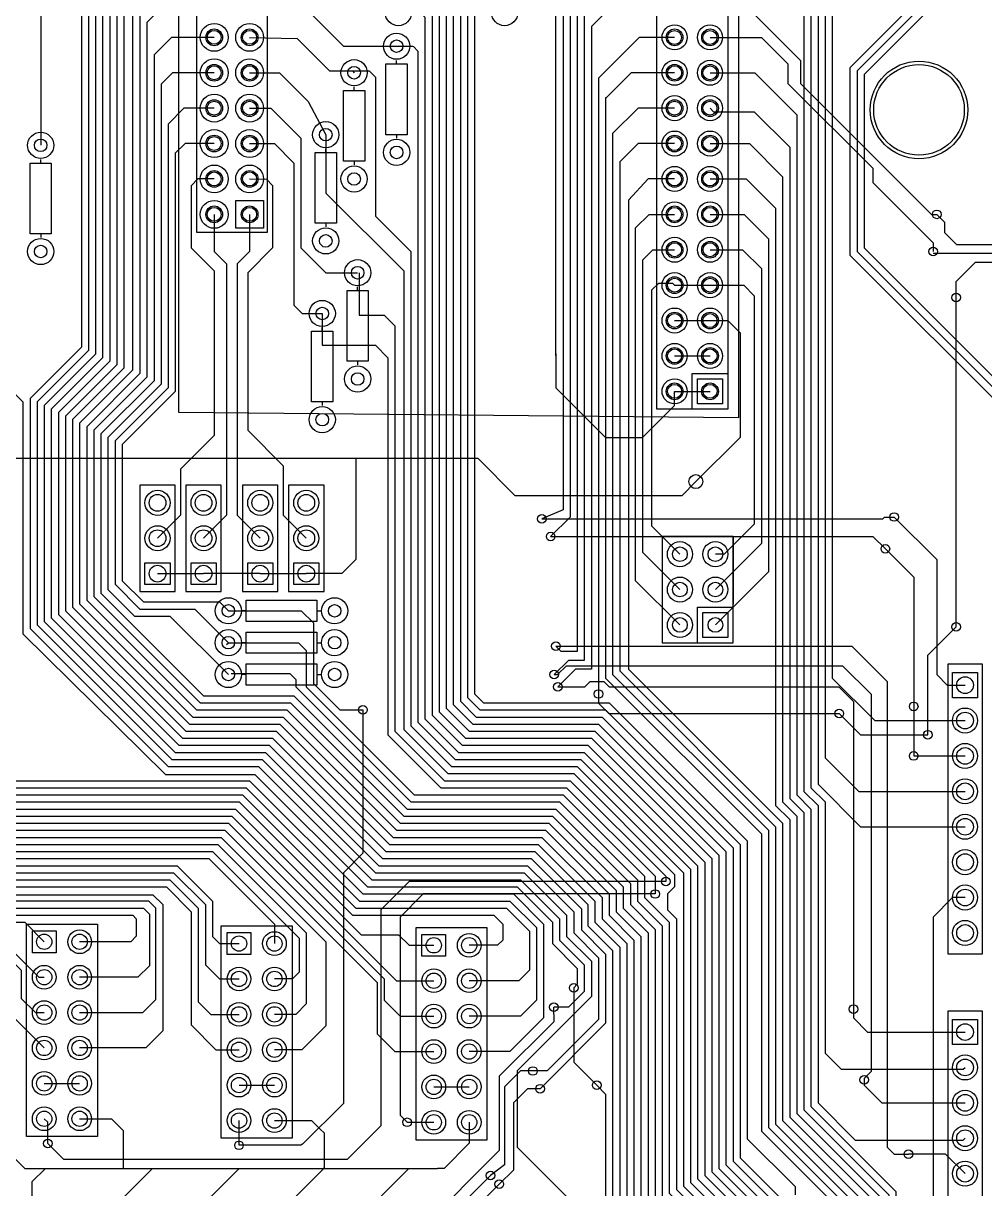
# Model space of a CAD drawing. Header units: millimetres. Extents: x 7 to 471, y -359 to -66.
# Drawn here: x 53.5 to 122.4, y -214.9 to -131.3 of the extents above; entities that cross this region are included whole.
import ezdxf

# ---------------------------------------------------------------- set-up
doc = ezdxf.new("R2010")
doc.units = ezdxf.units.MM

msp = doc.modelspace()

# ---------------------------------------------------------------- linework, layer by layer
for points in [[(91.694, -155.194), (91.694, -112.268), (87.249, -107.823), (83.439, -107.823), (70.231, -94.615), (70.231, -94.361)], [(69.723, -106.934), (69.723, -106.553), (68.199, -105.029), (58.547, -105.029), (57.658, -105.918), (57.658, -154.559), (53.975, -158.242), (53.975, -174.752), (63.881, -184.658), (70.358, -184.658), (78.486, -192.786), (89.154, -192.786), (91.948, -195.58), (91.948, -197.104), (93.726, -198.882), (93.726, -200.787), (92.583, -201.93), (91.534, -201.93)], [(64.643, -159.258), (64.643, -104.648)], [(64.643, -104.648), (104.775, -104.648), (104.775, -159.639)], [(155.829, -106.553), (125.73, -106.553), (124.587, -107.696), (124.587, -122.705), (112.776, -134.516), (112.776, -147.955), (124.587, -159.766), (124.587, -208.153), (127.127, -210.693), (131.953, -210.693), (132.08, -210.82)], [(59.182, -107.442), (58.166, -108.458), (58.166, -154.813), (54.483, -158.496), (54.483, -174.498), (64.135, -184.15), (70.612, -184.15), (78.74, -192.278), (89.408, -192.278), (92.456, -195.326), (92.456, -196.85), (94.234, -198.628), (94.234, -201.168), (88.9, -206.502), (88.9, -211.963), (101.346, -224.409), (101.346, -234.188), (106.934, -239.776), (106.934, -248.92), (95.123, -260.731), (95.123, -295.267)], [(153.416, -107.188), (125.984, -107.188), (125.095, -108.077), (125.095, -122.916), (113.284, -134.727), (113.284, -147.693), (125.095, -159.504), (125.095, -207.899), (127.381, -210.185), (134.493, -210.185), (134.747, -210.439)], [(151.765, -107.95), (151.514, -107.699), (126.238, -107.696), (125.603, -108.331), (125.603, -123.19), (113.792, -135.001), (113.792, -147.447), (125.603, -159.258), (125.603, -207.645), (127.635, -209.677), (135.509, -209.677), (136.398, -210.566), (136.398, -212.852)], [(59.69, -109.855), (58.674, -110.871), (58.674, -155.067), (54.991, -158.75), (54.991, -174.244), (64.389, -183.642), (70.866, -183.642), (78.994, -191.77), (89.662, -191.77), (91.186, -193.294)], [(60.155, -112.692), (59.182, -113.665), (59.182, -155.321), (55.499, -159.004), (55.499, -173.99), (64.643, -183.134), (71.12, -183.134), (79.248, -191.262), (89.916, -191.262), (93.515, -194.861), (93.515, -196.385), (95.25, -198.12), (95.25, -203.073), (90.551, -207.772)], [(80.391, -113.665), (84.694, -113.67), (85.852, -114.828), (85.852, -179.451), (86.487, -180.086), (95.504, -180.086), (105.41, -189.992), (105.41, -211.358), (108.839, -214.787), (108.839, -215.392)], [(60.833, -114.935), (59.69, -116.078), (59.69, -155.575), (56.007, -159.258), (56.007, -173.736), (64.897, -182.626), (71.374, -182.626), (79.502, -190.754), (90.17, -190.754), (93.98, -194.564), (93.98, -196.088), (95.758, -197.866), (95.758, -217.297), (102.362, -223.901), (102.362, -233.553), (105.156, -236.347)], [(80.264, -116.205), (84.221, -116.205), (85.344, -117.328), (85.344, -179.705), (86.233, -180.594), (95.25, -180.594), (104.902, -190.246), (104.902, -212.725), (111.506, -219.329), (111.506, -228.854), (116.586, -233.934), (116.586, -243.967), (116.35, -244.203)], [(60.97, -117.592), (60.198, -118.364), (60.198, -155.829), (56.515, -159.512), (56.515, -173.482), (65.151, -182.118), (71.628, -182.118), (79.756, -190.246), (90.424, -190.246), (94.488, -194.31), (94.488, -195.834), (96.266, -197.612), (96.266, -217.043), (102.87, -223.647), (102.87, -233.172), (106.807, -237.109), (106.807, -237.363)], [(102.743, -117.094), (106.556, -117.094), (111.506, -122.044), (111.506, -178.308), (114.554, -181.356), (121.031, -181.356)], [(80.391, -118.491), (83.693, -118.491), (84.836, -119.634), (84.836, -179.959), (85.979, -181.102), (94.996, -181.102), (104.394, -190.5), (104.394, -212.979), (110.998, -219.583), (110.998, -229.108), (116.078, -234.188), (116.078, -242.951), (115.824, -243.205)], [(12.319, -119.888), (37.719, -119.888), (46.863, -129.032), (46.863, -183.134), (49.403, -185.674), (69.723, -185.674), (77.851, -193.802), (88.646, -193.802), (90.805, -195.961), (90.805, -202.692), (88.392, -205.105), (85.471, -205.105)], [(13.081, -125.349), (13.081, -121.854), (14.539, -120.396), (37.465, -120.396), (46.355, -129.286), (46.355, -183.388), (49.149, -186.182), (69.469, -186.182), (77.597, -194.31), (88.392, -194.31), (90.297, -196.215), (90.297, -201.422), (89.154, -202.565), (85.471, -202.565)], [(61.679, -120.058), (60.706, -121.031), (60.706, -156.083), (57.023, -159.766), (57.023, -173.228), (65.405, -181.61), (71.882, -181.61), (80.01, -189.738), (90.678, -189.738), (94.996, -194.056), (94.996, -195.58), (96.774, -197.358), (96.774, -216.789), (103.378, -223.393), (103.378, -232.918), (107.95, -237.49), (107.95, -245.364), (111.379, -248.793), (112.395, -248.793)], [(100.203, -119.634), (95.148, -119.634), (92.202, -122.58), (92.202, -166.243), (90.678, -166.878)], [(102.743, -119.634), (106.302, -119.634), (110.998, -124.33), (110.998, -184.023), (113.411, -186.436), (121.031, -186.436)], [(16.256, -125.349), (16.256, -122.159), (17.511, -120.904), (37.211, -120.904), (45.847, -129.54), (45.847, -183.642), (48.895, -186.69), (69.215, -186.69), (77.343, -194.818), (88.138, -194.818), (89.789, -196.469), (89.789, -199.263), (89.027, -200.025), (85.471, -200.025)], [(80.391, -120.904), (83.208, -120.904), (84.331, -122.027), (84.331, -180.216), (85.725, -181.61), (94.742, -181.61), (103.886, -190.754), (103.886, -213.233), (110.49, -219.837), (110.49, -229.362), (115.57, -234.442), (115.57, -242.316), (115.189, -242.697), (115.189, -243.967), (116.586, -245.364), (116.586, -254.762), (115.824, -255.524), (115.697, -255.524)], [(19.431, -125.349), (19.431, -122.311), (20.33, -121.412), (36.957, -121.412), (45.339, -129.794), (45.339, -183.896), (48.641, -187.198), (68.961, -187.198), (77.089, -195.326), (87.236, -195.326), (87.884, -195.974), (87.884, -197.104), (87.503, -197.485), (85.471, -197.485)], [(22.606, -125.349), (22.606, -122.819), (23.505, -121.92), (36.703, -121.92), (44.831, -130.048), (44.831, -184.15), (48.387, -187.706), (68.707, -187.706), (77.724, -196.723), (80.391, -196.723), (81.153, -197.485), (82.931, -197.485)], [(25.781, -125.349), (25.781, -123.124), (26.477, -122.428), (36.449, -122.428), (44.323, -130.302), (44.323, -184.404), (48.133, -188.214), (68.453, -188.214), (80.264, -200.025), (82.931, -200.025)], [(100.203, -122.174), (95.306, -122.174), (92.71, -124.778), (92.71, -166.751), (91.313, -168.148)], [(102.743, -122.174), (106.284, -122.174), (110.49, -126.38), (110.49, -185.928), (113.538, -188.976), (121.031, -188.976)], [(28.448, -125.349), (28.448, -123.594), (29.106, -122.936), (36.195, -122.936), (43.815, -130.556), (43.815, -184.658), (47.879, -188.722), (68.199, -188.722), (79.375, -199.898), (79.375, -201.422), (80.518, -202.565), (82.931, -202.565)], [(31.115, -125.349), (31.115, -123.861), (31.532, -123.444), (35.941, -123.444), (43.307, -130.81), (43.307, -184.912), (47.625, -189.23), (67.945, -189.23), (78.867, -200.152), (78.867, -203.835), (80.137, -205.105), (82.931, -205.105)], [(61.331, -123.403), (61.331, -156.22), (57.531, -160.02), (57.531, -172.974), (65.659, -181.102), (72.136, -181.102), (80.264, -189.23), (90.932, -189.23), (95.504, -193.802), (95.504, -195.326), (97.282, -197.104), (97.282, -216.535), (103.886, -223.139), (103.886, -232.664), (108.458, -237.236), (108.458, -245.11), (110.998, -247.65), (112.776, -247.65), (113.411, -248.285), (113.411, -249.428), (113.157, -249.682)], [(80.391, -123.317), (82.784, -123.317), (83.82, -124.353), (83.82, -180.467), (85.471, -182.118), (94.488, -182.118), (103.378, -191.008), (103.378, -213.487), (109.982, -220.091), (109.982, -229.616), (115.062, -234.696), (115.062, -242.062), (114.681, -242.443), (114.681, -244.221), (116.078, -245.618), (116.078, -254.127), (115.697, -254.508)], [(100.203, -124.714), (95.085, -124.714), (93.218, -126.581), (93.218, -176.403), (92.075, -176.403), (91.694, -176.022)], [(102.743, -124.714), (106.253, -124.734), (109.982, -128.463), (109.982, -186.182), (110.998, -187.198), (110.998, -205.232), (112.141, -206.375), (120.904, -206.375), (121.031, -206.248)], [(80.516, -125.717), (82.217, -125.717), (83.312, -126.812), (83.312, -180.721), (85.217, -182.626), (94.234, -182.626), (102.87, -191.262), (102.87, -213.741), (109.474, -220.345), (109.474, -229.87), (114.554, -234.95), (114.554, -241.808), (114.173, -242.189), (114.173, -244.475), (115.55, -245.852), (115.55, -253.258), (115.189, -253.619)], [(62.834, -127.731), (61.849, -128.717), (61.849, -156.464), (58.039, -160.274), (58.039, -172.72), (65.913, -180.594), (72.39, -180.594), (80.518, -188.722), (91.186, -188.722), (96.012, -193.548), (96.012, -195.072), (97.79, -196.85), (97.79, -216.281), (104.394, -222.885), (104.394, -232.41), (109.22, -237.236), (109.22, -237.998), (109.093, -238.125)], [(100.203, -127.254), (95.402, -127.254), (93.726, -128.93), (93.726, -177.038), (92.583, -177.038), (91.567, -178.054)], [(102.743, -127.254), (106.182, -127.254), (109.474, -130.546), (109.474, -186.436), (110.49, -187.452), (110.49, -208.788), (113.157, -211.455), (120.904, -211.455), (121.031, -211.328)], [(54.737, -128.397), (54.737, -140.081)], [(80.391, -128.143), (81.963, -128.148), (82.804, -128.989), (82.804, -180.975), (84.963, -183.134), (93.98, -183.134), (102.362, -191.516), (102.362, -213.995), (108.966, -220.599), (108.966, -230.124), (114.046, -235.204), (114.046, -241.3), (113.538, -241.808), (113.538, -242.189)], [(67.183, -129.794), (63.82, -129.794), (62.357, -131.257), (62.357, -156.718), (58.547, -160.528), (58.547, -172.466), (66.167, -180.086), (72.644, -180.086), (80.772, -188.214), (91.44, -188.214), (96.52, -193.294), (96.52, -194.818), (98.298, -196.596), (98.298, -216.027), (104.902, -222.631), (104.902, -232.156), (109.728, -236.982), (109.728, -245.364), (110.236, -245.872)], [(69.723, -129.794), (73.279, -129.794), (76.454, -132.969), (80.264, -132.969)], [(100.203, -129.794), (96.004, -129.794), (94.234, -131.564), (94.234, -177.673), (93.091, -177.673), (91.821, -178.943)], [(102.743, -129.794), (105.029, -129.794), (109.22, -133.985), (109.22, -135.636), (118.618, -145.034), (118.999, -145.034)], [(80.266, -130.556), (81.958, -130.556), (82.296, -130.894), (82.296, -181.229), (84.709, -183.642), (93.726, -183.642), (101.854, -191.77), (101.854, -214.249), (108.458, -220.853), (108.458, -230.378), (113.538, -235.458), (113.538, -241.046), (112.903, -241.681), (112.903, -242.443), (113.665, -243.205), (113.665, -244.729), (115.062, -246.126), (115.062, -252.044), (114.808, -252.476), (114.808, -252.476)], [(67.183, -132.334), (64.115, -132.334), (62.865, -133.584), (62.865, -156.972), (59.055, -160.782), (59.055, -172.212), (66.421, -179.578), (72.898, -179.578), (81.026, -187.706), (91.694, -187.706), (97.028, -193.04), (97.028, -194.564), (98.806, -196.342), (98.806, -215.773), (105.41, -222.377), (105.41, -231.902), (110.236, -236.728), (110.236, -244.729), (112.649, -247.142), (113.157, -247.142), (113.919, -247.904), (113.919, -250.19), (113.665, -250.444)], [(69.723, -132.334), (73.129, -132.425), (75.448, -134.747), (77.089, -134.747), (77.216, -134.874)], [(100.203, -132.334), (97.663, -132.334), (94.742, -135.255), (94.742, -179.451)], [(102.743, -132.334), (106.426, -132.334), (108.331, -134.239), (108.331, -135.636), (114.427, -141.732)], [(52.324, -133.096), (52.324, -135.89), (50.419, -137.795), (50.419, -155.448), (53.467, -158.496), (53.467, -175.133), (63.68, -185.219), (70.104, -185.219), (78.179, -193.294), (88.9, -193.294), (91.44, -195.834), (91.44, -197.358), (93.218, -199.136), (93.218, -200.279), (92.964, -200.533)], [(80.264, -132.969), (81.407, -132.969), (81.473, -133.002), (81.788, -133.314), (81.788, -181.483), (84.455, -184.15), (93.472, -184.15), (101.346, -192.024), (101.346, -214.503), (107.95, -221.107), (107.95, -230.632), (113.083, -235.765), (113.083, -240.792), (112.395, -241.48), (112.395, -244.348), (114.554, -246.507), (114.554, -251.079), (114.173, -251.46)], [(79.502, -134.239), (80.264, -134.239)], [(79.502, -139.319), (79.502, -134.239)], [(80.264, -134.239), (80.264, -133.985)], [(80.264, -134.239), (81.026, -134.239)], [(81.026, -134.239), (81.026, -139.319)], [(67.183, -134.874), (64.201, -134.874), (63.373, -135.702), (63.373, -157.226), (59.563, -161.036), (59.563, -171.958), (61.468, -173.863), (64.008, -173.863), (68.199, -178.054)], [(69.723, -134.874), (71.854, -134.874), (73.914, -136.934), (75.184, -139.319), (75.184, -139.319)], [(76.99, -134.747), (78.308, -134.747), (78.74, -135.179), (78.74, -145.161), (81.28, -147.701), (81.28, -181.737), (84.201, -184.658), (93.218, -184.658), (100.838, -192.278), (100.838, -214.757), (107.442, -221.361), (107.442, -230.886), (112.522, -235.966), (112.522, -240.411), (111.76, -241.173)], [(100.203, -134.874), (97.079, -134.874), (95.291, -136.665), (95.25, -136.665), (95.25, -178.308), (106.426, -189.484), (106.426, -210.82), (112.522, -216.916), (112.522, -228.346), (117.602, -233.426), (117.602, -273.177), (116.84, -274.066)], [(102.743, -134.874), (105.951, -134.874), (108.966, -137.889), (108.966, -186.69), (109.982, -187.706), (109.982, -209.042), (116.078, -215.138), (116.078, -226.568), (121.158, -231.648), (121.158, -278.511), (120.142, -279.527)], [(76.454, -136.144), (77.216, -136.144)], [(76.454, -141.224), (76.454, -136.144)], [(77.216, -136.144), (77.216, -135.89)], [(77.216, -136.144), (77.978, -136.144)], [(77.978, -136.144), (77.978, -141.224)], [(67.183, -137.414), (65.004, -137.414), (63.881, -138.562), (63.881, -157.48), (60.071, -161.29), (60.071, -171.577), (61.849, -173.355), (65.786, -173.355), (68.199, -175.768)], [(69.723, -137.414), (71.247, -137.414), (73.406, -139.573), (73.406, -147.447), (75.184, -149.225), (77.47, -149.225)], [(100.203, -137.414), (97.587, -137.414), (95.758, -139.235), (95.758, -178.054), (106.934, -189.23), (106.934, -210.566), (113.03, -216.662), (113.03, -228.092), (118.11, -233.172), (118.11, -274.066), (116.967, -275.209)], [(102.743, -137.414), (102.997, -137.668), (105.918, -137.668), (108.458, -140.208), (108.458, -186.944), (109.474, -187.96), (109.474, -209.296), (115.57, -215.392), (115.57, -226.758), (120.65, -231.902), (120.65, -277.876), (119.507, -279.019), (119.507, -280.162), (121.158, -281.813), (121.158, -310.896), (119.126, -312.928)], [(75.184, -139.319), (75.184, -143.51), (80.772, -149.098), (80.772, -181.991), (83.947, -185.166), (92.964, -185.166), (100.203, -192.405), (100.203, -193.294), (99.695, -193.802), (99.695, -194.945), (100.33, -195.58), (100.33, -215.011), (106.934, -221.615), (106.934, -231.14), (112.014, -236.22), (112.014, -239.903), (111.125, -240.792), (111.125, -241.554), (111.887, -242.316), (111.887, -244.856), (111.633, -245.11)], [(80.264, -139.319), (79.502, -139.319)], [(80.264, -139.319), (80.264, -139.573)], [(81.026, -139.319), (80.264, -139.319)], [(67.183, -139.954), (65.09, -139.954), (64.389, -140.655), (64.389, -157.734), (60.579, -161.544), (60.579, -171.323), (62.103, -172.847), (67.564, -172.847), (68.199, -173.482)], [(69.723, -139.954), (71.501, -139.954), (72.898, -141.351), (72.898, -151.547), (73.497, -152.146), (74.93, -152.146)], [(75.184, -140.589), (75.184, -140.335)], [(100.203, -139.954), (97.587, -139.954), (96.266, -141.275), (96.266, -177.8), (107.442, -188.976), (107.442, -210.312), (113.538, -216.408), (113.538, -227.838), (118.618, -232.918), (118.618, -275.209), (117.602, -276.225)], [(102.743, -139.954), (105.57, -139.954), (107.95, -142.334), (107.95, -187.198), (108.966, -188.214), (108.966, -209.55), (115.062, -215.646), (115.062, -227.076), (120.142, -232.156), (120.142, -277.271), (119.791, -277.622), (119.761, -277.622), (119.507, -277.876)], [(54.737, -141.351), (54.737, -141.097)], [(74.422, -140.589), (75.184, -140.589)], [(74.422, -145.669), (74.422, -140.589)], [(75.184, -140.589), (75.946, -140.589)], [(75.946, -140.589), (75.946, -145.669)], [(77.216, -141.224), (76.454, -141.224)], [(77.216, -141.224), (77.216, -141.478)], [(77.978, -141.224), (77.216, -141.224)], [(53.975, -141.351), (54.737, -141.351)], [(53.975, -146.431), (53.975, -141.351)], [(54.737, -141.351), (55.499, -141.351)], [(55.499, -141.351), (55.499, -146.431)], [(114.427, -141.732), (114.427, -142.748), (118.745, -147.066), (118.745, -147.701)], [(67.183, -142.494), (66.02, -142.494), (65.532, -142.982), (65.532, -147.447), (67.183, -149.098), (67.183, -160.909), (64.77, -163.322), (64.77, -166.624), (63.119, -168.275)], [(69.723, -142.494), (70.924, -142.517), (71.374, -142.966), (71.374, -147.447), (69.596, -149.225), (69.596, -160.528), (72.136, -163.068), (72.136, -166.624), (73.787, -168.275)], [(100.203, -142.494), (98.298, -142.494), (96.901, -144.018), (96.901, -177.673), (107.95, -188.722), (107.95, -210.058), (114.046, -216.154), (114.046, -227.584), (119.126, -232.664), (119.126, -275.971), (114.046, -281.051), (114.046, -291.211), (118.938, -296.103), (118.938, -300.797), (115.824, -303.911)], [(102.743, -142.494), (105.346, -142.494), (107.442, -144.59), (107.442, -187.452), (108.458, -188.468), (108.458, -209.804), (114.554, -215.9), (114.554, -227.33), (119.634, -232.41), (119.634, -276.352), (114.681, -281.305), (114.681, -290.957), (119.634, -295.91), (119.634, -307.721), (118.11, -309.245)], [(67.183, -145.034), (67.183, -147.701), (68.072, -148.59), (68.072, -166.624), (66.421, -168.275)], [(69.723, -145.034), (69.723, -147.701), (68.834, -148.59), (68.834, -166.624), (70.485, -168.275)], [(100.584, -174.498), (97.409, -171.323), (97.409, -146.007), (98.382, -145.034), (100.203, -145.034)], [(102.743, -145.034), (105.189, -145.034), (106.934, -146.779), (106.934, -170.688), (103.124, -174.498)], [(118.999, -145.034), (119.57, -145.606), (119.57, -146.334), (120.429, -147.193), (146.558, -147.193), (150.114, -150.749), (150.114, -156.845), (148.717, -158.242), (147.574, -158.242)], [(12.954, -145.923), (40.767, -145.923), (42.799, -147.955), (42.799, -185.166), (47.371, -189.738), (67.691, -189.738), (75.184, -197.231), (75.184, -203.261), (73.467, -204.978), (71.501, -204.978)], [(75.184, -145.669), (74.422, -145.669)], [(75.184, -145.669), (75.184, -145.923)], [(75.946, -145.669), (75.184, -145.669)], [(13.081, -151.384), (13.081, -147.569), (13.111, -147.569), (14.249, -146.431), (40.386, -146.431), (42.291, -148.336), (42.291, -185.42), (47.117, -190.246), (67.437, -190.246), (73.787, -196.596), (73.787, -201.686), (73.038, -202.438), (71.501, -202.438)], [(16.256, -151.384), (16.383, -148.082), (16.637, -147.828), (17.635, -146.975), (40.041, -146.975), (41.783, -148.717), (41.783, -185.674), (46.863, -190.754), (67.056, -190.754), (73.279, -196.977), (73.279, -199.418), (72.799, -199.898), (71.501, -199.898)], [(54.737, -146.431), (53.975, -146.431)], [(54.737, -146.431), (54.737, -146.685)], [(55.499, -146.431), (54.737, -146.431)], [(19.431, -151.384), (19.451, -148.821), (20.701, -147.574), (39.624, -147.574), (41.275, -149.225), (41.275, -185.928), (46.609, -191.262), (66.802, -191.262), (71.501, -195.961), (71.501, -197.358)], [(100.584, -171.958), (97.917, -169.291), (97.917, -148.293), (98.636, -147.574), (100.203, -147.574)], [(102.743, -147.574), (105.072, -147.574), (106.426, -148.928), (106.426, -168.656), (103.124, -171.958)], [(118.745, -147.828), (145.669, -147.828), (148.971, -151.13), (148.971, -156.718), (148.336, -157.353), (145.415, -157.353), (144.399, -156.337), (144.399, -155.194)], [(22.606, -151.384), (22.606, -148.953), (23.477, -148.082), (39.116, -148.082), (40.767, -149.733), (40.767, -186.182), (46.355, -191.77), (64.516, -191.77), (67.056, -194.31), (67.056, -196.858), (67.556, -197.358), (68.961, -197.358)], [(25.527, -151.384), (25.547, -149.245), (26.205, -148.59), (38.735, -148.59), (40.259, -150.114), (40.259, -186.436), (46.101, -192.278), (64.262, -192.278), (66.548, -194.564), (66.548, -198.882), (67.564, -199.898), (68.961, -199.898)], [(120.396, -151.003), (120.396, -149.86), (121.793, -148.463), (142.24, -148.463), (144.399, -150.622), (144.399, -152.654)], [(28.321, -151.384), (28.326, -149.753), (28.981, -149.098), (38.227, -149.098), (39.751, -150.622), (39.751, -186.69), (45.847, -192.786), (64.008, -192.786), (66.04, -194.818), (66.04, -201.549), (66.929, -202.438), (68.961, -202.438)], [(30.988, -151.384), (30.988, -150.02), (31.402, -149.606), (37.889, -149.609), (39.243, -150.962), (39.243, -186.944), (45.593, -193.294), (63.754, -193.294), (65.532, -195.072), (65.532, -203.2), (67.31, -204.978), (68.961, -204.978)], [(77.584, -149.225), (77.584, -152.273), (79.37, -152.273), (80.137, -153.04), (80.137, -182.118), (83.693, -185.674), (92.71, -185.674), (99.568, -192.532), (99.568, -192.913)], [(76.708, -150.495), (77.47, -150.495)], [(76.708, -155.575), (76.708, -150.495)], [(77.47, -150.495), (77.47, -150.241)], [(77.47, -150.495), (78.232, -150.495)], [(78.232, -150.495), (78.232, -155.575)], [(100.203, -150.114), (100.076, -149.987), (99.047, -149.987), (98.552, -150.482), (98.552, -167.386), (100.584, -169.418)], [(100.203, -150.114), (102.743, -150.114)], [(102.743, -150.114), (105.156, -150.114), (105.918, -150.876), (105.918, -167.259), (103.759, -169.418), (103.124, -169.418)], [(120.396, -174.625), (120.396, -151.003)], [(74.93, -152.146), (74.93, -154.432), (78.74, -154.432), (79.629, -155.321), (79.629, -182.372), (83.439, -186.182), (92.456, -186.182), (98.806, -192.532), (98.806, -193.802)], [(100.203, -152.654), (102.743, -152.654)], [(102.743, -152.654), (104.01, -152.654), (104.902, -153.546), (104.902, -161.036), (101.727, -164.211)], [(74.168, -153.416), (74.93, -153.416)], [(74.168, -158.496), (74.168, -153.416)], [(74.93, -153.416), (74.93, -153.162)], [(74.93, -153.416), (75.692, -153.416)], [(75.692, -153.416), (75.692, -158.496)], [(91.694, -155.019), (91.694, -157.48), (95.25, -161.036), (97.907, -161.036), (100.203, -158.74), (100.203, -157.734)], [(100.203, -155.194), (102.743, -155.194)], [(77.47, -155.575), (76.708, -155.575)], [(77.47, -155.575), (77.47, -155.829)], [(78.232, -155.575), (77.47, -155.575)], [(101.473, -159.004), (101.473, -156.464), (104.013, -156.464)], [(100.203, -157.734), (102.743, -157.734)], [(74.93, -158.496), (74.168, -158.496)], [(74.93, -158.496), (74.93, -158.75)], [(75.692, -158.496), (74.93, -158.496)], [(104.775, -159.639), (64.643, -159.258)], [(101.727, -164.211), (100.711, -165.227), (88.773, -165.227), (86.106, -162.56), (52.578, -162.56), (50.927, -164.211), (50.927, -210.82)], [(77.373, -162.56), (77.343, -162.59), (77.343, -169.799), (76.327, -170.815), (73.787, -170.815)], [(61.849, -170.18), (61.849, -172.085), (64.389, -172.085), (64.389, -164.465), (61.849, -164.465)], [(61.849, -164.465), (61.849, -170.18)], [(65.151, -170.18), (65.151, -172.085), (67.691, -172.085), (67.691, -164.465), (65.151, -164.465)], [(65.151, -164.465), (65.151, -170.18)], [(69.215, -170.18), (69.215, -172.085), (71.755, -172.085), (71.755, -164.465), (69.215, -164.465)], [(69.215, -164.465), (69.215, -170.18)], [(72.517, -170.18), (72.517, -172.085), (75.057, -172.085), (75.057, -164.465), (72.517, -164.465)], [(72.517, -164.465), (72.517, -170.18)], [(90.678, -166.878), (115.125, -166.878), (115.252, -166.751), (115.951, -166.751)], [(115.951, -166.751), (118.999, -169.799), (118.999, -178.054), (119.761, -178.816), (121.031, -178.816)], [(91.313, -168.148), (114.427, -168.148), (115.316, -169.037)], [(104.394, -168.148), (99.314, -168.148), (99.314, -175.768), (104.394, -175.768), (104.394, -168.148), (104.394, -173.016)], [(115.316, -169.037), (117.348, -171.069), (117.348, -180.34)], [(63.119, -170.815), (66.421, -170.815)], [(70.485, -170.815), (66.421, -170.815)], [(70.485, -170.815), (73.787, -170.815)], [(12.954, -172.085), (35.306, -172.085), (38.735, -175.514), (38.735, -187.198), (45.392, -193.855), (62.791, -193.855), (63.5, -194.564), (63.5, -203.632), (62.281, -204.851), (57.531, -204.851)], [(57.531, -202.311), (62.06, -202.311), (62.992, -201.379), (62.992, -194.818), (62.484, -194.31), (45.085, -194.31), (38.227, -187.452), (38.227, -175.768), (35.179, -172.72), (14.206, -172.72), (13.081, -173.845), (13.081, -177.419)], [(69.469, -173.482), (69.469, -172.72)], [(69.469, -172.72), (74.549, -172.72)], [(74.549, -172.72), (74.549, -173.482)], [(16.256, -177.419), (16.276, -174.511), (17.559, -173.228), (34.925, -173.228), (37.719, -176.022), (37.719, -187.706), (44.831, -194.818), (62.103, -194.818), (62.537, -195.252), (62.537, -198.946), (61.712, -199.771), (57.531, -199.771)], [(19.431, -177.419), (19.431, -174.76), (20.455, -173.736), (34.668, -173.736), (37.211, -176.273), (37.211, -187.96), (44.577, -195.326), (61.341, -195.326), (61.595, -195.58), (61.595, -196.832), (61.196, -197.231), (57.531, -197.231)], [(68.199, -173.482), (73.421, -173.482), (74.295, -174.356), (74.295, -178.689), (76.2, -180.594), (77.851, -180.594)], [(69.469, -173.482), (69.215, -173.482)], [(69.469, -174.244), (69.469, -173.482)], [(74.549, -173.482), (74.803, -173.482)], [(74.549, -173.482), (74.549, -174.244)], [(101.852, -175.768), (101.852, -173.228), (104.394, -173.228)], [(22.733, -177.419), (22.733, -174.963), (23.452, -174.244), (34.417, -174.244), (36.703, -176.53), (36.703, -188.214), (44.323, -195.834), (53.594, -195.834), (54.991, -197.231)], [(25.654, -177.419), (25.654, -175.445), (26.347, -174.752), (34.163, -174.752), (36.195, -176.784), (36.195, -188.468), (44.069, -196.342), (51.181, -196.342), (54.61, -199.771), (54.991, -199.771)], [(74.549, -174.244), (69.469, -174.244)], [(118.364, -182.372), (118.364, -176.657), (120.396, -174.625)], [(28.448, -177.419), (28.468, -175.951), (29.159, -175.26), (33.909, -175.26), (35.687, -177.038), (35.687, -188.722), (43.815, -196.85), (50.927, -196.85), (53.34, -199.263), (53.34, -201.295), (54.356, -202.311), (54.991, -202.311)], [(69.469, -175.768), (69.469, -175.006)], [(69.469, -175.006), (74.549, -175.006)], [(74.549, -175.006), (74.549, -175.768)], [(30.861, -177.419), (30.861, -176.098), (31.191, -175.768), (33.739, -175.768), (35.179, -177.208), (35.179, -188.976), (43.561, -197.358), (50.673, -197.358), (52.705, -199.39), (52.705, -202.565), (54.991, -204.851)], [(68.072, -175.895), (68.199, -175.768)], [(68.199, -175.768), (73.231, -175.768), (73.787, -176.324), (73.787, -178.943), (81.534, -186.69), (92.202, -186.69), (98.044, -192.532), (98.044, -194.056), (99.822, -195.834), (99.822, -215.265), (106.426, -221.869), (106.426, -231.394), (111.506, -236.474), (111.506, -239.395), (110.871, -240.03)], [(69.469, -175.768), (69.215, -175.768)], [(69.469, -176.53), (69.469, -175.768)], [(74.549, -175.768), (74.803, -175.768)], [(74.549, -175.768), (74.549, -176.53)], [(91.694, -176.022), (112.903, -176.022), (115.443, -178.562), (115.443, -211.963), (115.951, -212.471), (116.967, -212.471)], [(74.549, -176.53), (69.469, -176.53)], [(68.389, -177.99), (72.616, -177.99), (73.025, -178.399), (73.025, -178.943), (81.28, -187.198), (91.948, -187.198), (97.536, -192.786), (97.536, -194.31), (99.314, -196.088), (99.314, -215.519), (105.918, -222.123), (105.918, -231.648), (110.998, -236.728), (110.998, -238.887), (110.871, -239.014)], [(69.469, -178.054), (69.215, -178.054)], [(69.469, -178.054), (69.469, -177.292)], [(69.469, -177.292), (74.549, -177.292)], [(69.469, -178.816), (69.469, -178.054)], [(74.549, -177.292), (74.549, -178.054)], [(74.549, -178.054), (74.803, -178.054)], [(74.549, -178.054), (74.549, -178.816)], [(91.567, -178.054), (91.814, -178.054), (92.449, -177.419), (112.244, -177.419), (114.3, -179.475), (114.3, -206.53), (113.792, -207.038), (113.792, -207.137)], [(119.811, -198.116), (119.811, -177.296)], [(119.811, -177.296), (122.251, -177.296)], [(122.251, -177.296), (122.251, -198.116)], [(74.549, -178.816), (69.469, -178.816)], [(91.821, -178.943), (93.756, -178.943), (94.137, -178.562), (95.123, -178.562), (95.504, -178.943), (111.984, -178.943), (113.03, -179.989), (113.03, -202.057)], [(94.742, -179.451), (94.742, -180.114), (95.476, -180.848), (111.76, -180.848), (112.014, -180.848)], [(77.851, -180.594), (77.851, -190.881), (76.454, -192.278), (76.454, -208.824), (73.516, -211.763), (73.406, -211.836), (68.961, -211.836)], [(117.348, -180.34), (117.348, -183.896)], [(112.014, -180.848), (113.538, -182.372), (118.364, -182.372)], [(117.348, -183.896), (121.031, -183.896)], [(99.568, -192.913), (81.153, -192.913), (79.121, -194.945), (79.121, -210.439), (76.708, -212.852), (56.388, -212.852), (55.245, -211.709)], [(98.806, -193.802), (82.169, -193.802), (80.518, -195.453), (80.518, -209.677), (81.026, -210.185)], [(91.186, -193.294), (92.964, -195.072), (92.964, -196.596), (94.742, -198.374), (94.742, -202.819), (91.059, -206.502), (90.043, -206.502)], [(121.031, -194.056), (120.142, -194.056), (118.745, -195.453), (118.745, -218.44), (120.523, -218.44), (121.031, -218.948)], [(122.251, -198.116), (119.811, -198.116)], [(92.964, -200.533), (92.964, -205.867), (94.615, -207.518)], [(91.567, -202.946), (91.534, -201.93)], [(113.03, -202.057), (113.03, -202.692), (114.046, -203.708), (121.031, -203.708)], [(119.811, -223.008), (119.811, -202.188)], [(119.811, -202.188), (122.251, -202.188)], [(122.251, -202.188), (122.251, -223.008)], [(91.567, -202.946), (87.63, -206.883), (87.63, -212.217), (82.169, -217.678), (82.169, -219.964)], [(90.043, -206.502), (89.154, -206.502), (88.011, -207.645), (88.011, -213.233), (86.995, -213.995)], [(113.792, -207.137), (113.792, -207.518), (115.062, -208.788), (121.031, -208.788)], [(54.991, -207.391), (57.531, -207.391)], [(68.961, -207.518), (71.501, -207.518)], [(82.931, -207.645), (85.471, -207.645)], [(90.551, -207.772), (89.662, -207.772), (88.646, -208.788), (88.646, -213.614), (87.63, -214.63)], [(94.615, -207.518), (95.25, -208.153), (95.25, -217.551), (101.854, -224.155), (101.854, -233.934), (107.442, -239.522), (107.442, -246.253), (108.966, -247.777)], [(55.245, -211.709), (55.245, -210.185), (54.991, -209.931)], [(57.531, -209.931), (59.817, -209.931), (60.658, -210.772), (60.658, -213.487)], [(68.961, -211.836), (68.961, -210.058)], [(71.501, -210.058), (74.168, -210.058), (74.803, -210.693), (75.057, -210.947), (75.07, -213.487), (75.009, -213.487)], [(81.026, -210.185), (82.931, -210.185)], [(85.471, -210.185), (85.471, -211.681), (83.665, -213.487), (83.185, -213.487)], [(50.927, -210.82), (53.594, -213.487), (83.185, -213.487)], [(121.031, -213.868), (119.634, -212.471), (116.967, -212.471)], [(55.077, -213.487), (54.102, -214.462), (54.102, -225.425)], [(58.801, -218.567), (58.801, -217.442), (62.756, -213.487)], [(65.024, -218.567), (65.024, -217.426), (68.963, -213.487)], [(71.12, -218.567), (71.12, -217.414), (75.047, -213.487)], [(77.216, -218.567), (77.216, -217.419), (81.148, -213.487)], [(77.216, -221.107), (77.216, -224.028), (78.486, -225.298), (81.534, -225.298), (82.931, -223.901), (82.931, -218.059), (86.995, -213.995)], [(65.024, -221.107), (65.024, -224.536), (67.056, -226.568), (82.804, -226.568), (83.82, -225.552), (83.82, -218.44), (87.63, -214.63)]]:
    msp.add_lwpolyline(points)
for points in [[(65.913, -146.304), (70.993, -146.304), (70.993, -105.664), (65.913, -105.664), (65.913, -146.304)], [(104.013, -159.004), (98.933, -159.004), (98.933, -108.204), (104.013, -108.204), (104.013, -159.004)], [(68.723, -146.034), (68.723, -144.034), (70.723, -144.034), (70.723, -146.034)], [(101.843, -158.634), (101.843, -156.834), (103.643, -156.834), (103.643, -158.634)], [(62.219, -171.602), (62.219, -170.028), (64.019, -170.028), (64.019, -171.602)], [(65.521, -171.602), (65.521, -170.028), (67.321, -170.028), (67.321, -171.602)], [(69.585, -171.602), (69.585, -170.028), (71.385, -170.028), (71.385, -171.602)], [(72.887, -171.602), (72.887, -170.028), (74.687, -170.028), (74.687, -171.602)], [(102.224, -175.398), (102.224, -173.598), (104.024, -173.598), (104.024, -175.398)], [(121.931, -177.916), (121.931, -179.716), (120.131, -179.716), (120.131, -177.916)], [(58.801, -195.961), (58.801, -211.201), (53.721, -211.201), (53.721, -195.961), (58.801, -195.961)], [(55.841, -196.444), (55.841, -198.018), (54.141, -198.018), (54.141, -196.444)], [(72.771, -196.088), (72.771, -211.328), (67.691, -211.328), (67.691, -196.088), (72.771, -196.088)], [(86.741, -196.215), (86.741, -211.455), (81.661, -211.455), (81.661, -196.215), (86.741, -196.215)], [(69.811, -196.571), (69.811, -198.145), (68.111, -198.145), (68.111, -196.571)], [(83.781, -196.698), (83.781, -198.272), (82.081, -198.272), (82.081, -196.698)], [(121.931, -202.808), (121.931, -204.608), (120.131, -204.608), (120.131, -202.808)]]:
    msp.add_lwpolyline(points, close=True)
for centre, radius in [((80.391, -130.556), 0.94), ((88.011, -130.556), 0.94), ((67.183, -132.334), 1), ((67.183, -132.334), 0.6), ((67.183, -132.333), 0.5), ((69.723, -132.334), 1), ((69.723, -132.334), 0.6), ((69.723, -132.333), 0.5), ((80.264, -132.969), 0.94), ((100.203, -132.334), 0.9), ((100.203, -132.334), 0.6), ((100.198, -132.339), 0.5), ((102.743, -132.334), 0.9), ((102.743, -132.334), 0.6), ((102.738, -132.339), 0.5), ((80.264, -132.969), 0.45), ((67.183, -134.874), 1), ((67.183, -134.874), 0.6), ((67.183, -134.873), 0.5), ((69.723, -134.874), 1), ((69.723, -134.874), 0.6), ((69.723, -134.873), 0.5), ((77.216, -134.874), 0.94), ((77.216, -134.874), 0.45), ((100.203, -134.874), 0.9), ((100.203, -134.874), 0.6), ((100.203, -134.873), 0.5), ((102.743, -134.874), 0.9), ((102.743, -134.874), 0.6), ((102.738, -134.879), 0.5), ((117.729, -137.541), 3.5), ((117.729, -137.541), 3.25), ((67.183, -137.414), 1), ((67.183, -137.414), 0.6), ((67.183, -137.413), 0.5), ((69.723, -137.414), 1), ((69.723, -137.414), 0.6), ((69.723, -137.413), 0.5), ((100.203, -137.414), 0.9), ((100.203, -137.414), 0.6), ((100.198, -137.419), 0.5), ((102.743, -137.414), 0.9), ((102.743, -137.414), 0.6), ((102.738, -137.419), 0.5), ((75.184, -139.319), 0.94), ((54.737, -140.081), 0.94), ((54.737, -140.081), 0.45), ((67.183, -139.954), 1), ((67.183, -139.954), 0.6), ((67.183, -139.953), 0.5), ((69.723, -139.954), 1), ((69.723, -139.954), 0.6), ((69.723, -139.953), 0.5), ((75.184, -139.319), 0.45), ((100.203, -139.954), 0.9), ((100.203, -139.954), 0.6), ((100.198, -139.959), 0.5), ((102.743, -139.954), 0.9), ((102.743, -139.954), 0.6), ((102.738, -139.959), 0.5), ((80.264, -140.589), 0.94), ((80.264, -140.589), 0.45), ((67.183, -142.494), 1), ((67.183, -142.494), 0.6), ((67.183, -142.493), 0.5), ((69.723, -142.494), 1), ((69.723, -142.494), 0.6), ((69.723, -142.493), 0.5), ((77.216, -142.494), 0.94), ((77.216, -142.494), 0.45), ((100.203, -142.494), 0.9), ((100.203, -142.494), 0.6), ((100.198, -142.499), 0.5), ((102.743, -142.494), 0.9), ((102.743, -142.494), 0.6), ((102.738, -142.499), 0.5), ((67.183, -145.034), 1), ((67.183, -145.034), 0.6), ((67.183, -145.033), 0.5), ((69.723, -145.034), 0.6), ((69.723, -145.033), 0.5), ((100.203, -145.034), 0.9), ((100.203, -145.034), 0.6), ((100.198, -145.039), 0.5), ((102.743, -145.034), 0.9), ((102.743, -145.034), 0.6), ((102.738, -145.039), 0.5), ((118.999, -145.034), 0.31), ((75.184, -146.939), 0.94), ((54.737, -147.701), 0.94), ((75.184, -146.939), 0.45), ((100.203, -147.574), 0.9), ((100.203, -147.574), 0.6), ((100.203, -147.573), 0.5), ((102.743, -147.574), 0.9), ((102.743, -147.574), 0.6), ((102.743, -147.573), 0.5), ((54.737, -147.701), 0.45), ((118.745, -147.701), 0.31), ((77.47, -149.225), 0.94), ((77.47, -149.225), 0.45), ((100.203, -150.114), 0.9), ((100.203, -150.114), 0.6), ((100.203, -150.113), 0.5), ((102.743, -150.114), 0.9), ((102.743, -150.114), 0.6), ((102.738, -150.119), 0.5), ((74.93, -152.146), 0.94), ((120.396, -151.003), 0.31), ((74.93, -152.146), 0.45), ((100.203, -152.654), 0.9), ((100.203, -152.654), 0.6), ((100.203, -152.653), 0.5), ((102.743, -152.654), 0.9), ((102.743, -152.654), 0.6), ((102.738, -152.659), 0.5), ((100.203, -155.194), 0.9), ((100.203, -155.194), 0.6), ((100.203, -155.193), 0.5), ((102.743, -155.194), 0.9), ((102.743, -155.194), 0.6), ((102.743, -155.193), 0.5), ((77.47, -156.845), 0.94), ((77.47, -156.845), 0.45), ((100.203, -157.734), 0.9), ((100.203, -157.734), 0.6), ((102.743, -157.734), 0.6), ((100.203, -157.733), 0.5), ((102.743, -157.733), 0.5), ((74.93, -159.766), 0.94), ((74.93, -159.766), 0.45), ((101.727, -164.211), 0.5), ((63.119, -165.735), 0.9), ((63.119, -165.735), 0.6), ((66.421, -165.735), 0.9), ((66.421, -165.735), 0.6), ((70.485, -165.735), 0.9), ((70.485, -165.735), 0.6), ((73.787, -165.735), 0.9), ((73.787, -165.735), 0.6), ((90.678, -166.878), 0.31), ((115.951, -166.751), 0.31), ((63.119, -168.275), 0.9), ((63.119, -168.275), 0.6), ((66.421, -168.275), 0.9), ((66.421, -168.275), 0.6), ((70.485, -168.275), 0.9), ((70.485, -168.275), 0.6), ((73.787, -168.275), 0.9), ((73.787, -168.275), 0.6), ((91.313, -168.148), 0.31), ((100.584, -169.418), 0.9), ((100.584, -169.418), 0.525), ((103.124, -169.418), 0.9), ((103.124, -169.418), 0.525), ((115.316, -169.037), 0.31), ((63.119, -170.815), 0.6), ((66.421, -170.815), 0.6), ((70.485, -170.815), 0.6), ((73.787, -170.815), 0.6), ((100.584, -171.958), 0.9), ((103.124, -171.958), 0.9), ((100.584, -171.958), 0.525), ((103.124, -171.958), 0.525), ((68.199, -173.482), 0.94), ((68.199, -173.482), 0.45), ((75.819, -173.482), 0.94), ((75.819, -173.482), 0.45), ((100.584, -174.498), 0.9), ((100.584, -174.498), 0.525), ((103.124, -174.498), 0.525), ((120.396, -174.625), 0.31), ((68.199, -175.768), 0.94), ((68.199, -175.768), 0.45), ((75.819, -175.768), 0.94), ((75.819, -175.768), 0.45), ((91.694, -176.022), 0.31), ((68.199, -178.054), 0.94), ((75.819, -178.054), 0.94), ((68.199, -178.054), 0.45), ((75.819, -178.054), 0.45), ((91.567, -178.054), 0.31), ((91.821, -178.943), 0.31), ((121.031, -178.816), 0.6), ((94.742, -179.451), 0.31), ((77.851, -180.594), 0.31), ((112.014, -180.848), 0.31), ((117.348, -180.34), 0.31), ((121.031, -181.356), 0.9), ((121.031, -181.356), 0.6), ((118.364, -182.372), 0.31), ((121.031, -183.896), 0.9), ((117.348, -183.896), 0.31), ((121.031, -183.896), 0.6), ((121.031, -186.436), 0.9), ((121.031, -186.436), 0.6), ((121.031, -188.976), 0.9), ((121.031, -188.976), 0.6), ((121.031, -191.516), 0.9), ((121.031, -191.516), 0.6), ((99.568, -192.913), 0.31), ((121.031, -194.056), 0.9), ((98.806, -193.802), 0.31), ((121.031, -194.056), 0.6), ((57.531, -197.231), 0.85), ((71.501, -197.358), 0.85), ((121.031, -196.596), 0.9), ((121.031, -196.596), 0.6), ((54.991, -197.231), 0.55), ((57.531, -197.231), 0.55), ((68.961, -197.358), 0.55), ((71.501, -197.358), 0.55), ((82.931, -197.485), 0.55), ((85.471, -197.485), 0.85), ((85.471, -197.485), 0.55), ((54.991, -199.771), 0.85), ((57.531, -199.771), 0.85), ((54.991, -199.771), 0.55), ((57.531, -199.771), 0.55), ((68.961, -199.898), 0.85), ((68.961, -199.898), 0.55), ((71.501, -199.898), 0.85), ((71.501, -199.898), 0.55), ((82.931, -200.025), 0.85), ((82.931, -200.025), 0.55), ((85.471, -200.025), 0.85), ((85.471, -200.025), 0.55), ((92.964, -200.533), 0.31), ((54.991, -202.311), 0.85), ((57.531, -202.311), 0.85), ((54.991, -202.311), 0.55), ((57.531, -202.311), 0.55), ((68.961, -202.438), 0.85), ((68.961, -202.438), 0.55), ((71.501, -202.438), 0.85), ((71.501, -202.438), 0.55), ((82.931, -202.565), 0.85), ((82.931, -202.565), 0.55), ((85.471, -202.565), 0.85), ((85.471, -202.565), 0.55), ((91.534, -201.93), 0.31), ((113.03, -202.057), 0.31), ((121.031, -203.708), 0.6), ((54.991, -204.851), 0.85), ((57.531, -204.851), 0.85), ((54.991, -204.851), 0.55), ((57.531, -204.851), 0.55), ((68.961, -204.978), 0.85), ((68.961, -204.978), 0.55), ((71.501, -204.978), 0.85), ((71.501, -204.978), 0.55), ((82.931, -205.105), 0.85), ((82.931, -205.105), 0.55), ((85.471, -205.105), 0.85), ((85.471, -205.105), 0.55), ((121.031, -206.248), 0.9), ((121.031, -206.248), 0.6), ((54.991, -207.391), 0.85), ((57.531, -207.391), 0.85), ((90.043, -206.502), 0.31), ((54.991, -207.391), 0.55), ((57.531, -207.391), 0.55), ((68.961, -207.518), 0.85), ((68.961, -207.518), 0.55), ((71.501, -207.518), 0.85), ((71.501, -207.518), 0.55), ((82.931, -207.645), 0.85), ((82.931, -207.645), 0.55), ((85.471, -207.645), 0.85), ((85.471, -207.645), 0.55), ((94.615, -207.518), 0.31), ((113.792, -207.137), 0.31), ((90.551, -207.772), 0.31), ((121.031, -208.788), 0.9), ((121.031, -208.788), 0.6), ((54.991, -209.931), 0.85), ((54.991, -209.931), 0.55), ((57.531, -209.931), 0.85), ((57.531, -209.931), 0.55), ((68.961, -210.058), 0.85), ((68.961, -210.058), 0.55), ((71.501, -210.058), 0.85), ((71.501, -210.058), 0.55), ((81.026, -210.185), 0.31), ((82.931, -210.185), 0.85), ((82.931, -210.185), 0.55), ((85.471, -210.185), 0.85), ((85.471, -210.185), 0.55), ((121.031, -211.328), 0.9), ((55.245, -211.709), 0.31), ((68.961, -211.836), 0.31), ((121.031, -211.328), 0.6), ((116.967, -212.471), 0.31), ((121.031, -213.868), 0.9), ((86.995, -213.995), 0.31), ((121.031, -213.868), 0.6), ((87.63, -214.63), 0.31)]:
    msp.add_circle(centre, radius)

doc.saveas('drawing.dxf')
